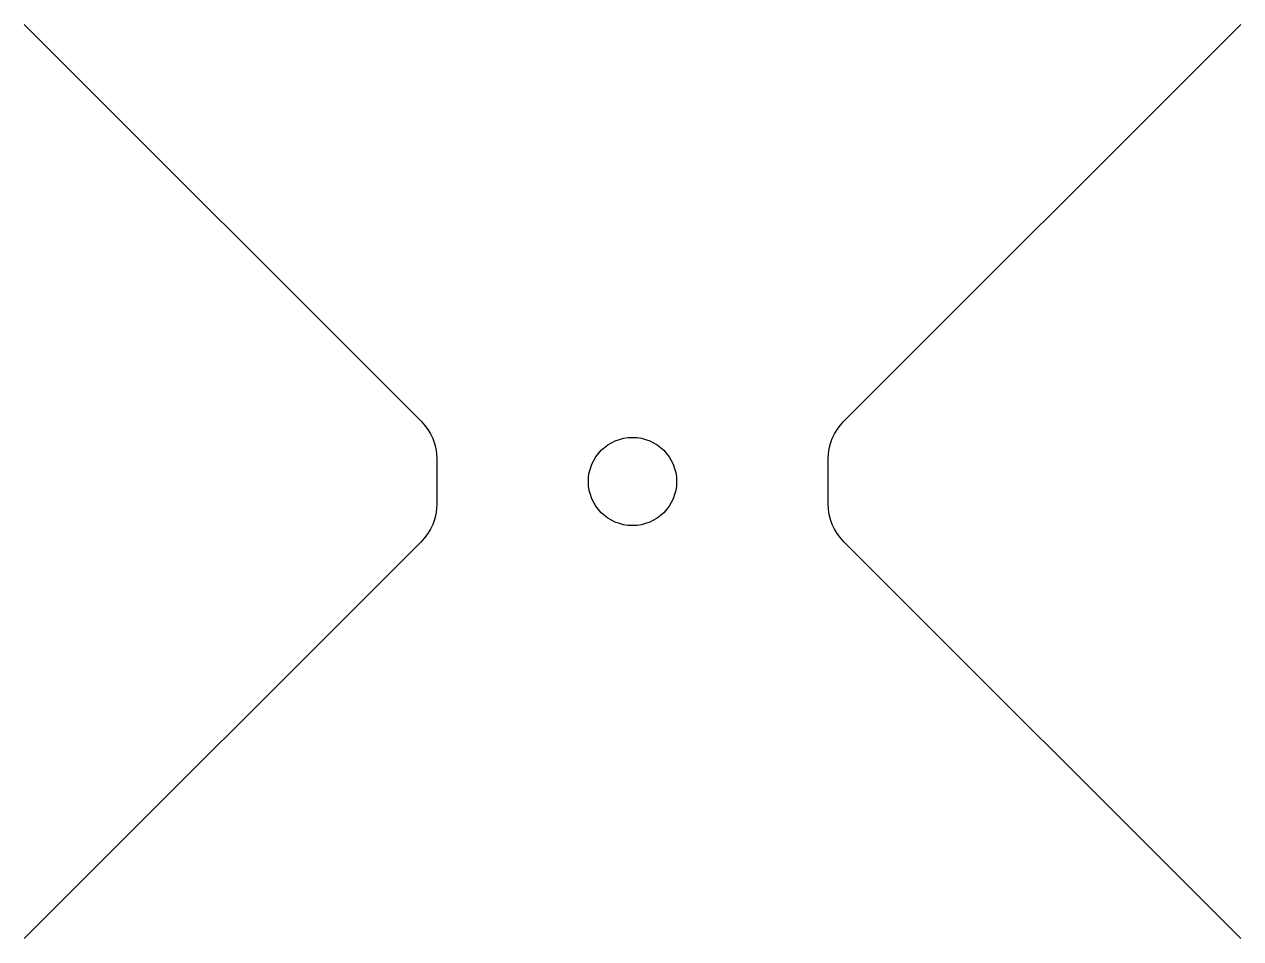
# Model space of a CAD drawing. Header units: millimetres. Extents: x -10.2 to 35.2, y -12.1 to 22.1.
import ezdxf

# ---------------------------------------------------------------- set-up
doc = ezdxf.new("R2010")
doc.units = ezdxf.units.MM

msp = doc.modelspace()

# ---------------------------------------------------------------- linework, layer by layer
for points in [[(-10.249, 22.092), (4.592, 7.251, -0.198912), (5.178, 5.837), (5.178, 4.163, -0.198912), (4.592, 2.749), (-10.249, -12.092)], [(35.249, -12.092), (20.408, 2.749, -0.198912), (19.822, 4.163), (19.822, 5.837, -0.198912), (20.408, 7.251), (35.249, 22.092)]]:
    msp.add_lwpolyline(points, format="xyb")
msp.add_circle((12.5, 5), 1.65)

doc.saveas('drawing.dxf')
